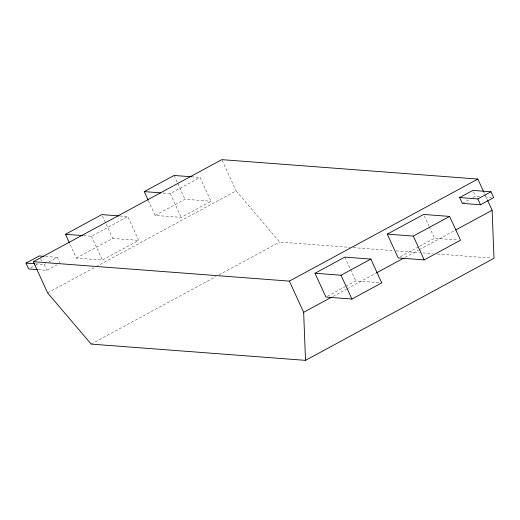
<?xml version="1.0" encoding="UTF-8"?>
<svg xmlns="http://www.w3.org/2000/svg" width="520" height="520" viewBox="0 0 520 520"><rect width="100%" height="100%" fill="white"/><g stroke="black" fill="none" stroke-linecap="round" stroke-linejoin="round"><path stroke-width="0.39" stroke-dasharray="2.6 1.95" d="M30.758 267.82L34.229 265.941M34.925 265.564L39.091 263.308M83.597 235.651L91.474 236.249L127.809 216.573L138.71 240.377L102.375 260.052L76.368 258.083L69.764 243.653M163.169 193.05L170.261 193.583L200.089 177.437L210.99 201.24L181.161 217.393L155.155 215.423L148.551 200.993M35.484 263.829L44.174 264.492L45.565 263.738M49.036 261.859L57.376 257.342L60.047 263.178M38.155 269.672L46.845 270.329L57.265 264.687M76.368 258.083L112.703 238.407L138.71 240.377M155.155 215.423L184.983 199.27L210.99 201.24M47.619 292.903L95.453 267M96.161 266.617L236.093 190.847L279.65 242.041L350.019 247.377M91.176 344.103L216.112 276.452M218.966 274.905L279.65 242.041M462.332 203.398L469.274 199.635M472.751 197.756L475.527 196.248L479.479 196.547M327.334 296.296L345.085 286.683M345.793 286.293L355.738 280.911L381.745 282.887M400.329 256.769L418.853 246.733M419.562 246.35L434.525 238.251L458.172 240.039M332.917 296.465L346.482 289.12M347.197 288.73L375.752 273.267M405.022 257.419L418.587 250.075M419.302 249.685L455 230.36M485.01 196.969L491.335 197.451M191.425 176.774L200.089 177.437M119.931 215.975L127.809 216.573M353.256 247.624L392.893 250.627M396.123 250.874L419.582 252.655M422.819 252.895L432.523 253.636M437.379 254L491.575 258.108M45.52 256.445L57.376 257.342M483.815 192.12L484.478 193.57M484.816 194.292L487.136 199.375M473.525 191.874L475.527 196.248M424.288 215.885L428.909 225.986M429.24 226.707L434.525 238.251M344.838 257.108L355.738 280.911M222.138 160.368L236.093 190.847M174.083 175.461L177.385 182.676M177.717 183.397L184.983 199.27M170.261 193.583L181.161 217.393M102.466 216.047L112.703 238.407M91.474 236.249L102.375 260.052M44.174 264.492L46.845 270.329M40.534 258.882L41.535 261.072"/><path stroke-width="0.78" d="M69.433 242.931L65.468 234.28L101.803 214.604L119.145 215.917M148.22 200.272L144.255 191.614L174.083 175.461L191.425 176.774M37.362 269.607L28.672 268.95L26 263.114L39.195 255.964L43.94 256.328M487.468 200.096L492.122 210.256L494 258.297L305.526 360.353L91.176 344.103L47.619 292.903L33.332 261.703L221.806 159.647L477.834 179.056L483.483 191.393M33.332 261.703L289.361 281.119L477.834 179.056M315.01 273.26L344.838 257.108L370.851 259.077L381.745 282.887L351.916 299.033L325.91 297.063L315.01 273.26L341.022 275.23L370.851 259.077M387.29 234.117L423.625 214.442L449.631 216.417L460.531 240.221L424.197 259.896L398.19 257.927L387.29 234.117L413.303 236.093L449.631 216.417M459.661 197.561L472.856 190.411L491.029 191.789L493.701 197.626L480.506 204.776L462.332 203.398L459.661 197.561L477.834 198.939L491.029 191.789M305.526 360.353L303.647 312.312L331.487 297.239M376.467 272.883L403.598 258.193M455.709 229.97L492.122 210.256M144.255 191.614L160.803 192.868M65.468 234.28L82.81 235.593M26 263.114L34.691 263.77M477.834 198.939L480.506 204.776M413.303 236.093L424.197 259.896M341.022 275.23L351.916 299.033M289.361 281.119L303.647 312.312"/></g></svg>
